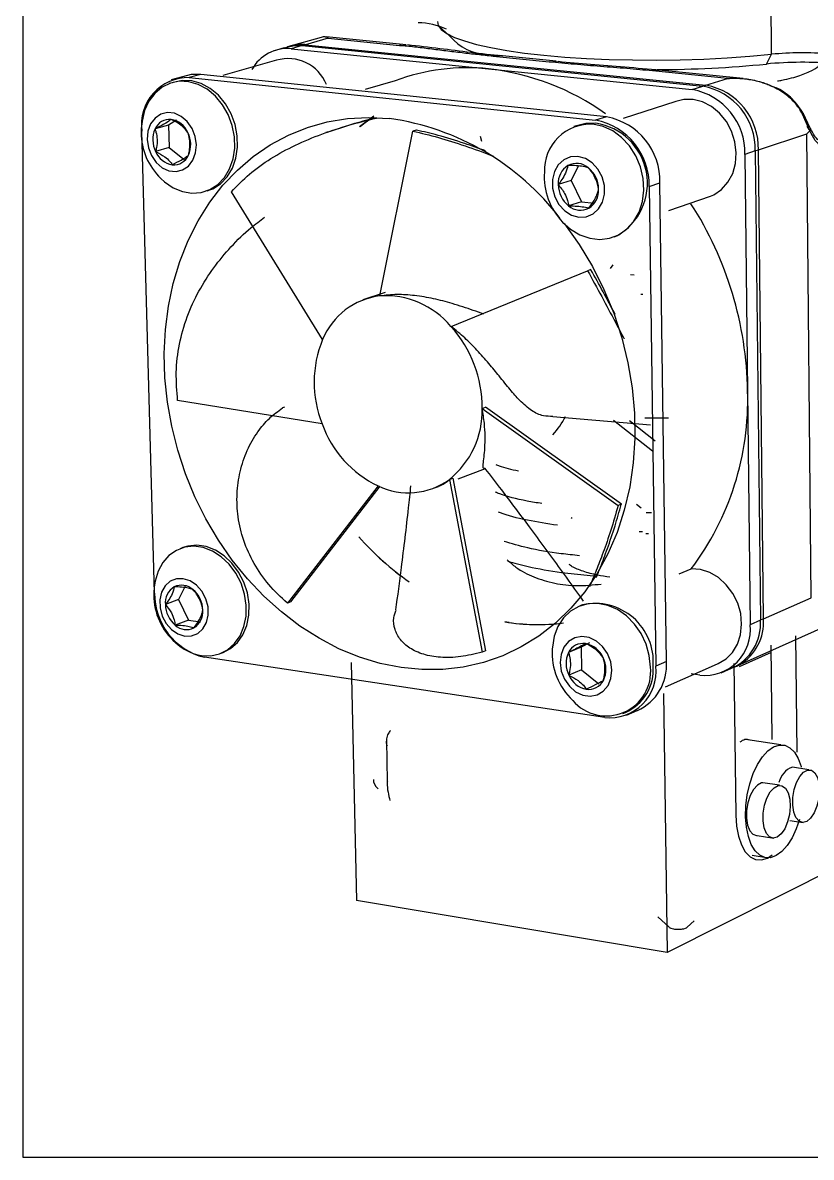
# Model space of a CAD drawing. Header units: millimetres. Extents: x 0 to 279, y 0 to 216.
# Drawn here: x 188.92 to 217.81, y 46.03 to 87.6 of the extents above; entities that cross this region are included whole.
import ezdxf

# ---------------------------------------------------------------- set-up
doc = ezdxf.new("R2010")
doc.units = ezdxf.units.MM
doc.layers.add('TITLE_BLOCK_BORDER', color=7, linetype='Continuous')

msp = doc.modelspace()

# ---------------------------------------------------------------- linework, layer by layer
at = {"color": 7, "linetype": 'Continuous', "lineweight": 25}
for p, q in [((216.353, 86.44), (216.332, 88.471)), ((204.138, 87.502), (204.568, 87.1)), ((199.858, 87.057), (198.625, 86.709)), ((200.111, 87.028), (199.282, 86.793)), ((202.97, 86.791), (200.033, 87.086)), ((200.111, 87.028), (202.72, 86.766)), ((198.504, 86.674), (198.097, 86.559)), ((199.16, 86.758), (198.755, 86.643)), ((198.755, 86.643), (205.988, 85.908)), ((199.16, 86.758), (213.833, 85.271)), ((199.282, 86.793), (213.948, 85.307)), ((198.214, 86.221), (196.258, 85.663)), ((206.154, 86.367), (208.203, 86.16)), ((208.466, 86.185), (206.378, 86.395)), ((208.44, 86.166), (208.536, 86.168)), ((216.162, 86.084), (216.353, 86.44)), ((195.446, 85.705), (195.023, 85.585)), ((202.759, 84.941), (195.446, 85.705)), ((205.988, 85.908), (213.449, 85.149)), ((214.735, 85.557), (211.991, 85.833)), ((215.311, 85.55), (212.216, 85.861)), ((194.394, 85.398), (194.289, 85.368)), ((194.781, 85.621), (194.358, 85.501)), ((195.023, 85.585), (209.907, 84.025)), ((202.568, 85.471), (201.471, 85.146)), ((213.449, 85.149), (213.833, 85.271)), ((213.948, 85.307), (214.735, 85.557)), ((210.308, 84.152), (202.759, 84.941)), ((212.847, 84.708), (210.914, 84.091)), ((194.556, 84.026), (194.26, 83.85)), ((201.78, 84.168), (201.263, 83.781)), ((210.308, 84.152), (209.907, 84.025)), ((217.757, 83.639), (217.486, 84.246)), ((217.771, 83.731), (217.505, 84.288)), ((193.749, 66.701), (193.287, 83.628)), ((194.26, 83.85), (193.768, 83.706)), ((194.26, 83.85), (194.282, 83.022)), ((200.182, 83.617), (200.028, 83.571)), ((202, 77.589), (203.216, 83.626)), ((203.339, 83.664), (203.216, 83.626)), ((203.344, 83.663), (203.339, 83.664)), ((209.21, 83.825), (209.11, 83.793)), ((217.758, 83.632), (217.643, 83.531)), ((205.683, 83.444), (205.725, 83.262)), ((215.87, 82.937), (217.643, 83.531)), ((217.807, 66.524), (217.643, 83.531)), ((194.282, 83.022), (193.791, 82.877)), ((194.282, 83.022), (194.845, 82.579)), ((215.756, 82.898), (215.375, 82.771)), ((215.375, 82.771), (215.473, 74.101)), ((215.756, 82.898), (215.946, 65.706)), ((216.058, 65.755), (215.87, 82.937)), ((209.283, 82.366), (209.005, 81.82)), ((209.005, 81.82), (208.538, 81.667)), ((209.005, 81.82), (209.385, 81.041)), ((211.866, 81.594), (212.263, 81.727)), ((211.866, 81.594), (212.11, 64.019)), ((212.383, 72.903), (212.263, 81.727)), ((195.674, 81.439), (195.779, 81.471)), ((199.908, 75.991), (196.568, 81.402)), ((212.584, 80.717), (214.116, 81.241)), ((209.385, 81.041), (208.919, 80.885)), ((209.385, 81.041), (209.862, 80.988)), ((210.588, 79.756), (210.687, 79.79)), ((210.456, 78.592), (210.546, 78.722)), ((204.61, 76.473), (209.612, 78.512)), ((209.732, 78.554), (209.612, 78.512)), ((209.735, 78.549), (209.732, 78.554)), ((211.315, 78.35), (211.181, 78.356)), ((202.193, 77.717), (201.383, 77.442)), ((211.568, 77.647), (211.63, 77.647)), ((215.473, 74.101), (215.57, 65.54)), ((199.888, 72.905), (194.598, 73.752)), ((198.505, 73.514), (198.44, 73.483)), ((205.751, 73.464), (205.872, 73.509)), ((205.751, 73.464), (210.73, 69.906)), ((210.849, 69.954), (205.872, 73.509)), ((208.336, 73.165), (211.914, 72.864)), ((210.56, 73.033), (211.991, 71.913)), ((211.152, 73.019), (212.092, 72.284)), ((212.577, 73.113), (211.704, 73.113)), ((212.501, 64.191), (212.383, 72.903)), ((204.866, 70.884), (205.869, 71.268)), ((204.551, 70.861), (204.673, 70.907)), ((204.551, 70.861), (205.748, 64.534)), ((204.673, 70.907), (205.869, 64.585)), ((201.942, 70.627), (198.617, 66.329)), ((198.741, 66.378), (202.02, 70.616)), ((203.968, 70.54), (204.152, 70.611)), ((210.849, 69.954), (210.73, 69.906)), ((210.847, 69.949), (210.849, 69.954)), ((211.577, 69.811), (211.409, 69.942)), ((209.047, 69.427), (209.006, 69.456)), ((211.953, 69.646), (211.758, 69.646)), ((211.84, 68.867), (211.741, 68.872)), ((194.793, 68.365), (194.69, 68.326)), ((208.655, 67.455), (209.835, 67.328)), ((212.969, 67.4), (213.409, 67.586)), ((194.877, 66.956), (194.631, 66.462)), ((216.058, 65.755), (217.807, 66.524)), ((194.631, 66.462), (194.147, 66.276)), ((194.631, 66.462), (194.991, 65.713)), ((198.741, 66.378), (198.617, 66.329)), ((209.431, 66.272), (209.333, 66.231)), ((215.001, 63.994), (220.461, 66.437)), ((194.991, 65.713), (194.508, 65.525)), ((194.991, 65.713), (195.43, 65.648)), ((215.946, 65.706), (215.57, 65.54)), ((206.746, 65.622), (206.577, 65.649)), ((209.68, 64.879), (209.374, 64.72)), ((217.285, 60.87), (217.242, 65.137)), ((196.16, 64.482), (196.262, 64.523)), ((205.869, 64.585), (205.748, 64.534)), ((209.374, 64.72), (208.914, 64.523)), ((209.374, 64.72), (209.388, 63.888)), ((215.173, 64.007), (216.345, 64.532)), ((216.378, 61.338), (216.341, 64.789)), ((210.241, 62.139), (195.576, 64.348)), ((200.956, 64.152), (201.148, 55.44)), ((212.501, 64.191), (212.11, 64.019)), ((212.464, 63.263), (214.374, 64.113)), ((214.953, 63.976), (215.178, 64.076)), ((214.972, 64.125), (215.037, 58.568)), ((209.388, 63.888), (208.928, 63.689)), ((209.388, 63.888), (210.025, 63.38)), ((213.721, 63.691), (213.401, 63.737)), ((214.511, 63.775), (214.888, 63.943)), ((212.398, 63.018), (212.527, 53.531)), ((211.042, 62.222), (211.434, 62.398)), ((210.902, 62.282), (210.999, 62.326)), ((202.244, 61.314), (202.276, 59.8)), ((216.696, 61.139), (215.486, 61.321)), ((217.722, 60.223), (217.116, 60.316)), ((216.643, 59.656), (216.035, 59.749)), ((217.026, 58.373), (217.511, 58.297)), ((215.822, 57.813), (216.43, 57.717)), ((215.644, 57.093), (216.242, 56.997)), ((219.089, 56.831), (212.527, 53.531)), ((212.527, 53.531), (201.148, 55.44)), ((212.181, 54.841), (212.602, 54.462)), ((213.265, 54.456), (213.514, 54.69))]:
    msp.add_line(p, q, dxfattribs=at)
at = {"color": 8, "linetype": 'Continuous', "lineweight": 25}
for p, q in [((202.72, 86.766), (202.961, 86.769)), ((206.392, 86.372), (206.154, 86.367)), ((208.203, 86.16), (208.44, 86.166)), ((212.224, 85.837), (211.991, 85.833)), ((217.728, 83.681), (217.657, 83.806))]:
    msp.add_line(p, q, dxfattribs=at)
at = {"color": 7, "linetype": 'Continuous', "lineweight": 25, "flags": 128}
for points in [[(204.115, 87.645), (204.142, 87.495), (204.255, 87.347), (204.454, 87.202), (204.737, 87.062), (205.102, 86.929), (205.546, 86.803), (206.065, 86.687), (206.653, 86.582), (207.305, 86.488), (208.014, 86.408), (208.773, 86.341), (209.573, 86.289), (210.405, 86.253), (211.261, 86.232), (212.131, 86.228), (213.005, 86.239), (213.874, 86.266), (214.728, 86.309), (215.557, 86.368), (216.353, 86.44)], [(198.504, 86.674), (198.815, 86.753), (199.16, 86.758)], [(198.625, 86.709), (198.606, 86.701), (198.585, 86.693)], [(195.446, 85.705), (195.096, 85.7), (194.781, 85.621)], [(193.984, 81.894), (194.118, 81.771), (194.432, 81.554), (194.769, 81.413), (195.115, 81.353), (195.455, 81.376), (195.776, 81.483), (196.065, 81.668), (196.31, 81.925), (196.5, 82.242), (196.628, 82.608), (196.688, 83.006), (196.678, 83.421), (196.597, 83.836), (196.45, 84.232), (196.243, 84.595), (195.983, 84.908), (195.682, 85.159), (195.353, 85.337), (195.008, 85.436), (194.663, 85.451), (194.331, 85.383), (194.026, 85.233), (193.76, 85.009), (193.544, 84.719), (193.387, 84.376), (193.294, 83.994), (193.281, 83.886)], [(195.779, 81.471), (195.88, 81.515), (196.169, 81.7), (196.414, 81.957), (196.604, 82.274), (196.732, 82.639), (196.792, 83.038), (196.782, 83.452), (196.701, 83.866), (196.555, 84.263), (196.347, 84.625), (196.088, 84.938), (195.787, 85.189), (195.458, 85.367), (195.113, 85.466), (194.768, 85.481), (194.436, 85.413), (194.394, 85.398)], [(214.116, 81.241), (214.238, 81.295), (214.521, 81.488), (214.755, 81.752), (214.927, 82.075), (215.03, 82.442), (215.057, 82.835), (215.009, 83.235), (214.886, 83.622), (214.696, 83.978), (214.447, 84.285), (214.152, 84.528), (213.824, 84.697), (213.48, 84.783), (213.136, 84.781), (212.847, 84.708)], [(193.48, 83.324), (193.525, 83.017), (193.638, 82.727), (193.812, 82.476), (194.032, 82.287), (194.28, 82.173), (194.537, 82.144), (194.781, 82.203), (194.993, 82.344), (195.155, 82.558), (195.255, 82.825), (195.284, 83.126), (195.239, 83.435), (195.125, 83.726), (194.95, 83.977), (194.729, 84.167), (194.48, 84.28), (194.223, 84.308), (193.979, 84.248), (193.768, 84.105), (193.607, 83.891), (193.508, 83.624), (193.48, 83.324)], [(208.747, 80.253), (208.769, 80.224), (209.306, 79.469), (209.788, 78.667), (210.211, 77.827), (210.571, 76.954), (210.866, 76.056), (211.092, 75.142), (211.248, 74.218), (211.334, 73.292), (211.347, 72.374), (211.288, 71.469), (211.158, 70.587), (210.958, 69.734), (210.69, 68.917), (210.357, 68.144), (209.961, 67.419), (209.506, 66.751), (208.996, 66.142), (208.436, 65.599), (207.831, 65.126), (207.185, 64.725), (206.504, 64.4), (205.794, 64.153), (205.06, 63.986), (204.309, 63.9), (203.547, 63.894), (202.779, 63.968), (202.013, 64.122), (201.253, 64.354), (200.506, 64.662), (199.777, 65.042), (199.073, 65.493), (198.398, 66.009), (197.757, 66.587), (197.156, 67.222), (196.599, 67.91), (196.089, 68.644), (195.631, 69.42), (195.228, 70.231), (194.884, 71.071), (194.6, 71.934), (194.379, 72.812), (194.223, 73.701), (194.132, 74.592), (194.108, 75.479), (194.151, 76.355), (194.261, 77.214), (194.437, 78.049), (194.678, 78.853), (194.983, 79.62), (195.348, 80.344), (195.773, 81.019), (196.253, 81.64), (196.785, 82.201), (197.365, 82.698), (197.989, 83.126), (198.652, 83.483), (199.349, 83.764), (200.074, 83.966), (200.822, 84.089), (201.587, 84.13), (202.363, 84.088), (202.363, 84.088)], [(201.28, 83.796), (201.462, 83.939), (201.774, 84.164)], [(208.698, 80.293), (208.988, 80.032), (209.328, 79.826), (209.69, 79.7), (210.058, 79.658), (210.418, 79.702), (210.755, 79.832), (211.055, 80.041), (211.305, 80.321), (211.496, 80.662), (211.62, 81.048), (211.67, 81.465), (211.645, 81.894), (211.546, 82.319), (211.377, 82.721), (211.145, 83.084), (210.86, 83.393), (210.533, 83.635), (210.178, 83.8), (209.809, 83.882), (209.809, 83.882)], [(209.909, 83.914), (209.543, 83.909), (209.21, 83.825)], [(209.259, 82.699), (208.989, 82.683), (208.743, 82.578), (208.54, 82.393), (208.396, 82.143), (208.325, 81.848), (208.33, 81.532), (208.412, 81.22), (208.563, 80.938), (208.773, 80.708), (209.023, 80.549), (209.294, 80.474), (209.564, 80.488), (209.811, 80.592), (210.015, 80.776), (210.159, 81.026), (210.232, 81.322), (210.227, 81.639), (210.145, 81.952), (209.993, 82.235), (209.782, 82.466), (209.531, 82.624), (209.259, 82.699)], [(195.47, 64.411), (195.809, 64.401), (196.133, 64.472), (196.428, 64.623), (196.682, 64.847), (196.884, 65.135), (197.027, 65.475), (197.103, 65.854), (197.111, 66.256), (197.049, 66.663), (196.919, 67.061), (196.729, 67.431), (196.484, 67.758), (196.196, 68.03), (195.876, 68.235), (195.538, 68.364), (195.195, 68.413), (194.862, 68.379), (194.553, 68.264), (194.279, 68.074), (194.052, 67.815), (193.881, 67.499), (193.774, 67.139), (193.742, 66.92)], [(196.262, 64.523), (196.53, 64.664), (196.784, 64.887), (196.987, 65.175), (197.129, 65.516), (197.206, 65.894), (197.213, 66.296), (197.151, 66.703), (197.022, 67.1), (196.831, 67.47), (196.587, 67.798), (196.299, 68.069), (195.979, 68.274), (195.641, 68.403), (195.299, 68.452), (194.966, 68.418), (194.793, 68.365)], [(214.374, 64.113), (214.4, 64.123), (214.686, 64.289), (214.925, 64.528), (215.105, 64.828), (215.217, 65.176), (215.256, 65.555), (215.22, 65.946), (215.11, 66.331), (214.932, 66.69), (214.694, 67.006), (214.408, 67.265), (214.088, 67.453), (213.75, 67.562), (213.409, 67.586)], [(194.86, 65.123), (195.11, 65.128), (195.338, 65.218), (195.525, 65.386), (195.656, 65.618), (195.72, 65.895), (195.713, 66.195), (195.633, 66.494), (195.489, 66.766), (195.292, 66.991), (195.057, 67.149), (194.804, 67.228), (194.554, 67.222), (194.327, 67.131), (194.141, 66.962), (194.011, 66.73), (193.947, 66.454), (193.955, 66.155), (194.034, 65.858), (194.178, 65.586), (194.374, 65.362), (194.608, 65.203), (194.86, 65.123)], [(211.917, 63.99), (211.874, 64.41), (211.758, 64.825), (211.575, 65.215), (211.332, 65.566), (211.039, 65.863), (210.707, 66.094), (210.352, 66.248), (209.987, 66.321), (209.628, 66.309), (209.289, 66.213), (208.985, 66.037), (208.726, 65.789), (208.525, 65.478), (208.389, 65.117), (208.322, 64.722), (208.318, 64.653)], [(210.504, 63.873), (210.461, 64.185), (210.344, 64.483), (210.163, 64.742), (209.933, 64.943), (209.671, 65.067), (209.401, 65.106), (209.143, 65.057), (208.919, 64.923), (208.746, 64.715), (208.639, 64.451), (208.606, 64.152), (208.649, 63.842), (208.765, 63.545), (208.945, 63.286), (209.175, 63.086), (209.435, 62.961), (209.705, 62.92), (209.963, 62.969), (210.188, 63.101), (210.362, 63.308), (210.47, 63.573), (210.504, 63.873)], [(216.423, 61.064), (216.632, 61.133), (216.834, 61.123), (217.022, 61.034), (217.188, 60.87), (217.326, 60.637), (217.431, 60.344), (217.437, 60.324)], [(217.37, 58.407), (217.254, 58.063), (217.1, 57.731), (216.922, 57.449), (216.726, 57.229), (216.52, 57.079), (216.312, 57.005), (216.109, 57.01), (215.919, 57.094), (215.751, 57.255), (215.61, 57.486), (215.502, 57.778), (215.431, 58.121), (215.401, 58.501), (215.412, 58.904), (215.463, 59.312), (215.554, 59.711), (215.681, 60.085), (215.837, 60.419), (216.018, 60.7), (216.216, 60.918), (216.423, 61.064), (216.423, 61.064)], [(217.639, 58.334), (217.493, 58.297), (217.358, 58.346), (217.245, 58.476), (217.166, 58.677), (217.127, 58.929), (217.131, 59.212), (217.179, 59.498), (217.266, 59.763), (217.384, 59.984), (217.522, 60.139), (217.669, 60.216), (217.811, 60.208), (217.935, 60.116), (218.031, 59.949), (218.09, 59.72), (218.107, 59.451), (218.081, 59.165), (218.014, 58.888), (217.911, 58.643), (217.782, 58.453), (217.639, 58.334)], [(216.035, 59.749), (215.981, 59.742), (215.832, 59.664), (215.691, 59.507), (215.571, 59.286), (215.484, 59.019), (215.435, 58.731), (215.431, 58.447), (215.471, 58.193), (215.552, 57.992), (215.666, 57.861), (215.804, 57.813), (215.822, 57.813)], [(216.56, 57.754), (216.412, 57.717), (216.275, 57.765), (216.161, 57.896), (216.081, 58.097), (216.041, 58.351), (216.045, 58.635), (216.093, 58.924), (216.181, 59.191), (216.3, 59.413), (216.441, 59.57), (216.589, 59.648), (216.733, 59.641), (216.859, 59.549), (216.956, 59.38), (217.017, 59.151), (217.034, 58.88), (217.008, 58.592), (216.94, 58.313), (216.836, 58.066), (216.705, 57.874), (216.56, 57.754)], [(215.037, 58.568), (215.064, 58.162), (215.134, 57.793), (215.244, 57.475), (215.389, 57.222), (215.565, 57.042), (215.763, 56.942), (215.977, 56.926), (216.198, 56.993), (216.376, 57.108)]]:
    msp.add_lwpolyline(points, dxfattribs=at)
at = {"color": 8, "linetype": 'Continuous', "lineweight": 25, "flags": 128}
msp.add_lwpolyline([(199.282, 86.793), (198.936, 86.787), (198.625, 86.709)], dxfattribs=at)
at = {"color": 7, "linetype": 'Continuous', "lineweight": 25}
for centre, radius, start, end in [((203.312, 84.735), 2.865, 66.6135, 88.0602), ((206.078, 88.424), 2.008, 221.2622, 266.5672), ((198.616, 85.166), 1.484, 84.6359, 151.2269), ((217.439, 75.454), 11.04, 84.8006, 95.6429), ((198.641, 84.772), 1.51, 21.7016, 106.4073), ((212.073, 127.183), 41.302, 270.1199, 275.682), ((217.462, 73.011), 13.137, 84.7629, 95.6783), ((205.196, 78.495), 7.454, 83.9031, 110.6462), ((204.941, 76.799), 9.169, 54.5196, 83.4409), ((194.982, 83.873), 1.713, 88.6283, 188.2021), ((213.409, 82.961), 2.348, 358.4693, 79.5953), ((213.525, 82.999), 2.346, 358.4671, 79.6075), ((213.022, 82.833), 2.354, 358.4767, 79.5546), ((194.303, 83.477), 0.582, 84.602, 156.7951), ((194.224, 83.254), 0.813, 23.2254, 80.5074), ((201.022, 74.639), 9.543, 37.3589, 81.9225), ((209.454, 81.655), 2.413, 358.546, 79.1786), ((209.858, 81.789), 2.406, 358.5381, 79.2213), ((195.58, 83.577), 2.32, 172.3443, 180.0443), ((195.579, 83.577), 2.319, 180.0303, 226.5207), ((194.66, 83.315), 0.974, 156.3182, 206.7698), ((194.103, 83.136), 0.973, 336.188, 26.8004), ((209.73, 82.182), 1.702, 87.3231, 181.9978), ((209.585, 81.717), 2.22, 299.752, 81.613), ((194.539, 83.198), 0.814, 203.2225, 260.322), ((194.459, 82.974), 0.582, 264.3728, 336.6353), ((209.309, 81.715), 0.773, 122.4006, 183.5889), ((209.206, 81.778), 0.666, 49.8255, 117.7854), ((210.415, 81.958), 2.392, 176.0631, 224.1307), ((209, 81.492), 1.018, 0.6636, 51.3553), ((209.556, 81.68), 1.018, 180.7267, 231.2528), ((209.247, 81.456), 0.772, 302.1807, 3.5424), ((209.35, 81.394), 0.667, 229.7144, 297.5448), ((202.401, 73.9), 13.074, 0.8839, 32.7255), ((202.319, 75.004), 2.605, 97.0367, 157.7317), ((202.198, 74.445), 3.15, 40.0557, 93.6171), ((201.3, 73.496), 4.451, 359.583, 41.9669), ((203.686, 74.423), 4.09, 157.4525, 201.7809), ((205.197, 73.772), 10.282, 323.0084, 1.8339), ((202.52, 73.375), 3.232, 308.9294, 1.5761), ((206.197, 74.458), 2.903, 317.6342, 333.6838), ((203.674, 74.253), 4.019, 199.5966, 244.4694), ((203.049, 72.947), 2.571, 244.4801, 305.7509), ((209.081, 75.693), 10.472, 221.4386, 235.0547), ((209.104, 75.72), 10.507, 221.4616, 235.0241), ((194.741, 66.373), 0.616, 47.4607, 115.9981), ((196.017, 66.629), 2.293, 172.6982, 179.9045), ((196.014, 66.628), 2.291, 179.8854, 229.1564), ((196.152, 66.68), 2.403, 179.5118, 256.1378), ((194.844, 66.335), 0.699, 122.2391, 184.9063), ((194.501, 66.047), 1.019, 1.4995, 49.9019), ((195.166, 66.303), 1.02, 181.5573, 229.8083), ((209.885, 64.186), 2.135, 355.8763, 102.2808), ((194.824, 66.015), 0.698, 302.0177, 4.8665), ((214.157, 65.581), 1.793, 294.055, 3.9949), ((194.926, 65.978), 0.617, 227.3631, 295.7564), ((207.79, 72.798), 7.252, 260.3639, 277.4939), ((207.791, 72.738), 7.192, 261.6429, 277.4666), ((213.898, 65.363), 1.681, 263.9305, 6.0706), ((195.78, 66.205), 1.82, 226.0351, 260.2117), ((209.45, 64.256), 0.598, 81.3776, 153.5796), ((210.681, 64.498), 2.367, 176.2502, 227.0842), ((209.761, 64.119), 0.938, 154.5308, 207.3251), ((209.371, 63.978), 0.886, 23.932, 78.981), ((209.348, 63.907), 0.937, 334.3906, 27.3588), ((210.295, 63.899), 1.724, 294.1102, 4.4378), ((210.69, 64.055), 1.817, 294.1944, 4.2989), ((209.738, 64.049), 0.887, 203.926, 258.8029), ((210.3, 63.825), 1.625, 220.7462, 5.8204), ((210.423, 63.827), 1.697, 263.8318, 6.498), ((209.658, 63.77), 0.598, 261.1575, 333.403), ((217.344, 59.616), 0.736, 108.0621, 168.2964)]:
    msp.add_arc(centre, radius, start, end, dxfattribs=at)
at = {"color": 8, "linetype": 'Continuous', "lineweight": 25}
for centre, radius, start, end in [((199.32, 86.68), 0.119, 108.9534, 142.1729), ((213.993, 85.195), 0.121, 111.7673, 148.2106), ((215.726, 83.442), 0.526, 274.3868, 285.9459), ((214.24, 65.638), 1.821, 300.9654, 3.6923), ((215.914, 66.138), 0.409, 275.5155, 290.6078), ((202.446, 61.232), 0.218, 157.9631, 216.3797)]:
    msp.add_arc(centre, radius, start, end, dxfattribs=at)
msp.add_ellipse((204.973, 59.453), major_axis=(3.201, -0.401), ratio=0.261124, start_param=3.127975, end_param=3.503573, dxfattribs=at)
at = {"color": 7, "linetype": 'Continuous', "lineweight": 25}
for points, knots in [([(200.111, 87.028), (200.085, 87.044), (200.038, 87.072), (199.975, 87.084), (199.917, 87.083), (199.88, 87.067), (199.858, 87.057)], [0, 0, 0, 0, 0.299297, 0.543814, 0.733546, 1, 1, 1, 1]), ([(200, 87.082), (200.002, 87.083), (200.012, 87.089), (200.023, 87.085), (200.033, 87.082)], [0, 0, 0, 0, 0.158215, 1, 1, 1, 1]), ([(199.307, 86.789), (199.239, 86.796), (199.068, 86.812), (198.822, 86.779), (198.657, 86.714), (198.587, 86.686)], [0, 0, 0, 0, 0.273553, 0.692548, 1, 1, 1, 1]), ([(206.154, 86.367), (205.961, 86.387), (205.573, 86.427), (204.998, 86.494), (204.42, 86.564), (203.844, 86.636), (203.285, 86.706), (202.904, 86.746), (202.72, 86.766)], [0, 0, 0, 0, 0.162381, 0.325501, 0.499992, 0.67396, 0.842077, 1, 1, 1, 1]), ([(206.487, 86.376), (206.098, 86.418), (205.314, 86.503), (204.187, 86.652), (203.408, 86.74), (203.012, 86.784)], [0, 0, 0, 0, 0.324207, 0.655835, 1, 1, 1, 1]), ([(211.991, 85.833), (211.678, 85.862), (211.052, 85.919), (210.081, 85.994), (209.125, 86.072), (208.51, 86.131), (208.203, 86.16)], [0, 0, 0, 0, 0.249834, 0.500002, 0.750091, 1, 1, 1, 1]), ([(212.274, 85.854), (211.843, 85.893), (210.997, 85.969), (209.723, 86.062), (208.928, 86.135), (208.536, 86.171)], [0, 0, 0, 0, 0.344209, 0.675825, 1, 1, 1, 1]), ([(216.572, 85.466), (216.623, 85.475), (216.952, 85.532), (217.407, 85.663), (217.875, 85.852), (218.11, 86.009), (218.119, 86.099), (218.122, 86.122)], [0, 0, 0, 0, 0.05258, 0.336417, 0.620255, 0.904092, 1, 1, 1, 1]), ([(214.735, 85.557), (214.841, 85.561), (215.035, 85.57), (215.295, 85.554), (215.541, 85.525), (215.784, 85.478), (216.032, 85.407), (216.222, 85.34), (216.325, 85.29), (216.358, 85.273)], [0, 0, 0, 0, 0.189908, 0.34514, 0.465691, 0.635283, 0.791137, 0.93332, 1, 1, 1, 1]), ([(217.486, 84.246), (217.445, 84.321), (217.361, 84.474), (217.19, 84.685), (216.997, 84.871), (216.783, 85.033), (216.554, 85.173), (216.334, 85.279), (216.129, 85.359), (215.946, 85.419), (215.746, 85.471), (215.498, 85.52), (215.16, 85.562), (214.891, 85.559), (214.735, 85.557)], [0, 0, 0, 0, 0.079936, 0.164351, 0.253735, 0.332079, 0.415844, 0.505183, 0.561043, 0.620981, 0.685012, 0.753152, 0.855899, 1, 1, 1, 1]), ([(217.501, 84.294), (217.377, 84.476), (217.132, 84.837), (216.703, 85.141), (216.429, 85.245), (216.354, 85.273)], [0, 0, 0, 0, 0.424237, 0.84188, 1, 1, 1, 1]), ([(194.358, 84.056), (194.303, 84.015), (194.208, 83.944), (193.976, 83.812), (193.832, 83.739), (193.768, 83.706)], [0, 0, 0, 0, 0.439105, 0.751358, 1, 1, 1, 1]), ([(194.971, 83.575), (194.913, 83.653), (194.812, 83.785), (194.572, 83.95), (194.424, 84.024), (194.358, 84.056)], [0, 0, 0, 0, 0.439105, 0.751358, 1, 1, 1, 1]), ([(196.568, 81.402), (196.779, 81.622), (197.2, 82.063), (197.998, 82.634), (198.896, 83.124), (199.866, 83.529), (200.865, 83.848), (201.55, 84.033), (201.882, 84.106), (201.891, 84.108)], [0, 0, 0, 0, 0.16659, 0.333132, 0.499871, 0.666626, 0.831019, 0.995498, 1, 1, 1, 1]), ([(201.872, 84.109), (201.609, 84.045), (201.048, 83.909), (200.483, 83.714), (200.184, 83.611)], [0, 0, 0, 0, 0.4701968, 1, 1, 1, 1]), ([(193.768, 83.706), (193.781, 83.669), (193.82, 83.551), (193.857, 83.323), (193.835, 83.071), (193.802, 82.928), (193.791, 82.877)], [0, 0, 0, 0, 0.156025, 0.493707, 0.819058, 1, 1, 1, 1]), ([(194.993, 82.743), (195.005, 82.795), (195.038, 82.938), (195.059, 83.191), (195.023, 83.419), (194.984, 83.538), (194.971, 83.575)], [0, 0, 0, 0, 0.180942, 0.506293, 0.843975, 1, 1, 1, 1]), ([(203.216, 83.626), (203.522, 83.555), (204.136, 83.411), (205.119, 83.094), (205.801, 82.849), (206.146, 82.714), (206.157, 82.71)], [0, 0, 0, 0, 0.329532, 0.65897, 0.988794, 1, 1, 1, 1]), ([(205.878, 82.901), (205.622, 82.994), (205.03, 83.207), (204.173, 83.472), (203.605, 83.603), (203.344, 83.663)], [0, 0, 0, 0, 0.292581, 0.674313, 1, 1, 1, 1]), ([(218.686, 82.988), (218.602, 82.967), (218.435, 82.926), (218.183, 83.039), (217.946, 83.261), (217.82, 83.508), (217.758, 83.632)], [0, 0, 0, 0, 0.250391, 0.500761, 0.750729, 1, 1, 1, 1]), ([(218.286, 83.186), (218.216, 83.207), (218.104, 83.24), (217.915, 83.446), (217.823, 83.628), (217.774, 83.724)], [0, 0, 0, 0, 0.444255, 0.707812, 1, 1, 1, 1]), ([(193.791, 82.877), (193.907, 82.817), (194.107, 82.714), (194.302, 82.536), (194.371, 82.438), (194.402, 82.395)], [0, 0, 0, 0, 0.439105, 0.751358, 1, 1, 1, 1]), ([(194.402, 82.395), (194.516, 82.454), (194.71, 82.554), (194.898, 82.671), (194.964, 82.721), (194.993, 82.743)], [0, 0, 0, 0, 0.439105, 0.751358, 1, 1, 1, 1]), ([(208.895, 82.368), (208.872, 82.276), (208.832, 82.12), (208.683, 81.864), (208.583, 81.727), (208.538, 81.667)], [0, 0, 0, 0, 0.439105, 0.751358, 1, 1, 1, 1]), ([(209.635, 82.287), (209.61, 82.295), (209.529, 82.318), (209.347, 82.351), (209.102, 82.366), (208.95, 82.367), (208.895, 82.368)], [0, 0, 0, 0, 0.156025, 0.493707, 0.819058, 1, 1, 1, 1]), ([(210.018, 81.504), (209.99, 81.625), (209.944, 81.833), (209.787, 82.105), (209.682, 82.231), (209.635, 82.287)], [0, 0, 0, 0, 0.439105, 0.751358, 1, 1, 1, 1]), ([(208.538, 81.667), (208.62, 81.564), (208.761, 81.388), (208.875, 81.103), (208.906, 80.952), (208.919, 80.885)], [0, 0, 0, 0, 0.439105, 0.751358, 1, 1, 1, 1]), ([(209.658, 80.803), (209.737, 80.912), (209.872, 81.1), (209.979, 81.342), (210.006, 81.454), (210.018, 81.504)], [0, 0, 0, 0, 0.439105, 0.751358, 1, 1, 1, 1]), ([(208.919, 80.885), (208.973, 80.885), (209.126, 80.883), (209.37, 80.868), (209.552, 80.835), (209.633, 80.81), (209.658, 80.803)], [0, 0, 0, 0, 0.180942, 0.506293, 0.843975, 1, 1, 1, 1]), ([(194.598, 73.752), (194.57, 74.096), (194.514, 74.783), (194.64, 75.822), (194.925, 76.829), (195.356, 77.776), (195.908, 78.636), (196.556, 79.414), (197.193, 80.034), (197.611, 80.346), (197.777, 80.47)], [0, 0, 0, 0, 0.129358, 0.258679, 0.388152, 0.517637, 0.645306, 0.773042, 0.90999, 1, 1, 1, 1]), ([(209.612, 78.512), (209.785, 78.197), (210.132, 77.566), (210.579, 76.716), (210.845, 76.219), (210.951, 76.02)], [0, 0, 0, 0, 0.374711, 0.749314, 1, 1, 1, 1]), ([(210.624, 76.909), (210.476, 77.186), (210.186, 77.731), (209.884, 78.279), (209.735, 78.549)], [0, 0, 0, 0, 0.507996, 1, 1, 1, 1]), ([(205.814, 76.917), (205.685, 76.965), (205.32, 77.098), (204.7, 77.302), (203.976, 77.493), (203.294, 77.61), (202.627, 77.654), (202.209, 77.611), (202, 77.589)], [0, 0, 0, 0, 0.116285, 0.327677, 0.502887, 0.677972, 0.838994, 1, 1, 1, 1]), ([(208.337, 73.174), (208.221, 73.176), (207.944, 73.18), (207.559, 73.366), (207.168, 73.703), (206.778, 74.147), (206.406, 74.611), (205.999, 75.11), (205.579, 75.587), (205.117, 76.057), (204.781, 76.333), (204.61, 76.473)], [0, 0, 0, 0, 0.107293, 0.256052, 0.408728, 0.521496, 0.637078, 0.730337, 0.826166, 0.911871, 1, 1, 1, 1]), ([(198.617, 66.329), (198.381, 66.551), (197.908, 66.993), (197.371, 67.778), (196.993, 68.621), (196.786, 69.49), (196.752, 70.344), (196.868, 71.171), (197.129, 71.943), (197.504, 72.599), (197.946, 73.124), (198.275, 73.363), (198.44, 73.483)], [0, 0, 0, 0, 0.100213, 0.200397, 0.3007, 0.401012, 0.499907, 0.598854, 0.704934, 0.811032, 0.905519, 1, 1, 1, 1]), ([(205.86, 71.27), (205.83, 71.266), (205.775, 71.258), (205.786, 71.406), (205.818, 71.652), (205.853, 72.007), (205.864, 72.426), (205.842, 72.917), (205.782, 73.28), (205.751, 73.464)], [0, 0, 0, 0, 0.186176, 0.34139, 0.500478, 0.628839, 0.760738, 0.878701, 1, 1, 1, 1]), ([(205.851, 71.263), (206.053, 71.003), (206.602, 70.295), (207.52, 69.064), (208.52, 67.705), (209.174, 66.795), (209.456, 66.404)], [0, 0, 0, 0, 0.163086, 0.443715, 0.76115, 1, 1, 1, 1]), ([(206.252, 71.412), (206.292, 71.395), (206.503, 71.305), (206.822, 71.236), (207.081, 71.179)], [0, 0, 0, 0, 0.190781, 1, 1, 1, 1]), ([(204.149, 70.62), (204.183, 70.63), (204.316, 70.669), (204.451, 70.779), (204.551, 70.861)], [0, 0, 0, 0, 0.255969, 1, 1, 1, 1]), ([(203.129, 70.625), (203.101, 70.356), (202.996, 69.355), (202.811, 67.848), (202.648, 66.599), (202.581, 66.082)], [0, 0, 0, 0, 0.177283, 0.658927, 1, 1, 1, 1]), ([(207.939, 69.979), (207.755, 70.009), (207.159, 70.105), (206.583, 70.251), (206.288, 70.377), (206.237, 70.398)], [0, 0, 0, 0, 0.269023, 0.872418, 1, 1, 1, 1]), ([(210.73, 69.906), (210.642, 69.601), (210.464, 68.981), (210.183, 68.179), (209.924, 67.508), (209.752, 67.101), (209.696, 66.956), (209.69, 66.941)], [0, 0, 0, 0, 0.23906, 0.484886, 0.724024, 0.970299, 1, 1, 1, 1]), ([(209.936, 67.268), (209.984, 67.392), (210.098, 67.682), (210.341, 68.328), (210.605, 69.102), (210.771, 69.683), (210.847, 69.949)], [0, 0, 0, 0, 0.204188, 0.478755, 0.762016, 1, 1, 1, 1]), ([(206.342, 69.676), (206.363, 69.667), (206.632, 69.554), (207.344, 69.382), (208.132, 69.255), (208.507, 69.195)], [0, 0, 0, 0, 0.04373, 0.54652, 1, 1, 1, 1]), ([(211.5, 68.955), (211.506, 68.955), (211.546, 68.953), (211.589, 68.954), (211.625, 68.954)], [0, 0, 0, 0, 0.142703, 1, 1, 1, 1]), ([(209.322, 68.07), (209.093, 68.093), (208.395, 68.161), (207.431, 68.335), (206.83, 68.509), (206.551, 68.59)], [0, 0, 0, 0, 0.207217, 0.630238, 1, 1, 1, 1]), ([(206.67, 67.92), (206.772, 67.826), (207.051, 67.569), (207.638, 67.275), (208.39, 67.041), (209.225, 66.945), (209.811, 67.001), (210.108, 67.03)], [0, 0, 0, 0, 0.124819, 0.340848, 0.562947, 0.779104, 1, 1, 1, 1]), ([(206.679, 67.876), (206.92, 67.804), (207.48, 67.637), (208.228, 67.521), (208.655, 67.455)], [0, 0, 0, 0, 0.431119, 1, 1, 1, 1]), ([(210.425, 67.277), (210.273, 67.301), (209.901, 67.362), (209.437, 67.496), (209.083, 67.632), (208.969, 67.723), (208.933, 67.752)], [0, 0, 0, 0, 0.2177738, 0.5356944, 0.8536149, 1, 1, 1, 1]), ([(194.471, 66.927), (194.453, 66.845), (194.423, 66.704), (194.286, 66.464), (194.189, 66.333), (194.147, 66.276)], [0, 0, 0, 0, 0.439105, 0.751358, 1, 1, 1, 1]), ([(195.157, 66.827), (195.131, 66.838), (195.057, 66.867), (194.882, 66.907), (194.657, 66.924), (194.515, 66.926), (194.471, 66.927)], [0, 0, 0, 0, 0.180942, 0.506293, 0.843975, 1, 1, 1, 1]), ([(195.52, 66.074), (195.496, 66.193), (195.457, 66.396), (195.306, 66.656), (195.203, 66.774), (195.157, 66.827)], [0, 0, 0, 0, 0.439105, 0.751358, 1, 1, 1, 1]), ([(194.147, 66.276), (194.227, 66.179), (194.365, 66.014), (194.472, 65.738), (194.497, 65.59), (194.508, 65.525)], [0, 0, 0, 0, 0.439105, 0.751358, 1, 1, 1, 1]), ([(195.194, 65.423), (195.269, 65.527), (195.398, 65.706), (195.492, 65.929), (195.511, 66.029), (195.52, 66.074)], [0, 0, 0, 0, 0.439105, 0.751358, 1, 1, 1, 1]), ([(205.748, 64.534), (205.482, 64.47), (204.944, 64.341), (204.218, 64.327), (203.583, 64.438), (203.085, 64.668), (202.731, 64.99), (202.535, 65.372), (202.48, 65.751), (202.566, 65.984), (202.601, 66.079)], [0, 0, 0, 0, 0.127459, 0.258526, 0.386026, 0.517331, 0.643351, 0.772586, 0.907817, 1, 1, 1, 1]), ([(194.508, 65.525), (194.553, 65.524), (194.694, 65.522), (194.919, 65.505), (195.094, 65.464), (195.168, 65.434), (195.194, 65.423)], [0, 0, 0, 0, 0.156025, 0.493707, 0.819058, 1, 1, 1, 1]), ([(209.54, 64.848), (209.478, 64.813), (209.371, 64.753), (209.127, 64.629), (208.98, 64.555), (208.914, 64.523)], [0, 0, 0, 0, 0.439105, 0.751358, 1, 1, 1, 1]), ([(208.914, 64.523), (208.927, 64.48), (208.964, 64.362), (208.994, 64.128), (208.969, 63.878), (208.938, 63.734), (208.928, 63.689)], [0, 0, 0, 0, 0.180942, 0.506293, 0.843975, 1, 1, 1, 1]), ([(210.18, 64.338), (210.116, 64.423), (210.006, 64.568), (209.757, 64.74), (209.607, 64.815), (209.54, 64.848)], [0, 0, 0, 0, 0.439105, 0.751358, 1, 1, 1, 1]), ([(210.193, 63.502), (210.203, 63.548), (210.235, 63.692), (210.259, 63.942), (210.229, 64.177), (210.193, 64.295), (210.18, 64.338)], [0, 0, 0, 0, 0.156025, 0.493707, 0.819058, 1, 1, 1, 1]), ([(214.949, 63.984), (215.006, 64), (215.089, 64.023), (215.16, 64.071), (215.181, 64.085)], [0, 0, 0, 0, 0.6993328, 1, 1, 1, 1]), ([(208.928, 63.689), (209.046, 63.628), (209.249, 63.523), (209.456, 63.333), (209.532, 63.226), (209.566, 63.179)], [0, 0, 0, 0, 0.439105, 0.751358, 1, 1, 1, 1]), ([(209.566, 63.179), (209.683, 63.237), (209.883, 63.336), (210.086, 63.442), (210.16, 63.484), (210.193, 63.502)], [0, 0, 0, 0, 0.439105, 0.751358, 1, 1, 1, 1]), ([(202.393, 61.669), (202.364, 61.63), (202.297, 61.541), (202.246, 61.407), (202.249, 61.326), (202.25, 61.31)], [0, 0, 0, 0, 0.382019, 0.87907, 1, 1, 1, 1]), ([(215.205, 61.245), (215.263, 61.288), (215.375, 61.37), (215.48, 61.338), (215.531, 61.322)], [0, 0, 0, 0, 0.5138093, 1, 1, 1, 1]), ([(202.28, 59.797), (202.278, 59.778), (202.268, 59.647), (202.295, 59.41), (202.348, 59.201), (202.373, 59.099)], [0, 0, 0, 0, 0.0799946, 0.5522574, 1, 1, 1, 1]), ([(212.606, 54.463), (212.606, 54.46), (212.606, 54.443), (212.657, 54.416), (212.726, 54.401), (212.761, 54.393)], [0, 0, 0, 0, 0.106787, 0.553394, 1, 1, 1, 1]), ([(212.761, 54.393), (212.802, 54.388), (212.884, 54.378), (213.023, 54.383), (213.145, 54.402), (213.232, 54.428), (213.253, 54.449), (213.261, 54.458)], [0, 0, 0, 0, 0.216327, 0.432654, 0.648981, 0.865308, 1, 1, 1, 1])]:
    msp.add_open_spline(points, degree=3, knots=knots, dxfattribs=at)
at = {"color": 8, "linetype": 'Continuous', "lineweight": 25}
for points, knots in [([(200.033, 87.082), (200.038, 87.082), (200.064, 87.082), (200.09, 87.052), (200.111, 87.028)], [0, 0, 0, 0, 0.207565, 1, 1, 1, 1]), ([(217.5, 84.293), (217.503, 84.289), (217.51, 84.278), (217.495, 84.258), (217.486, 84.246)], [0, 0, 0, 0, 0.405429, 1, 1, 1, 1]), ([(217.77, 83.73), (217.772, 83.727), (217.776, 83.717), (217.776, 83.686), (217.765, 83.658), (217.757, 83.639)], [0, 0, 0, 0, 0.127077, 0.398104, 1, 1, 1, 1]), ([(217.758, 83.632), (217.758, 83.632), (217.759, 83.633), (217.77, 83.652), (217.777, 83.682), (217.778, 83.712), (217.773, 83.724), (217.771, 83.728)], [0, 0, 0, 0, 0.004784, 0.040947, 0.583591, 0.84498, 1, 1, 1, 1])]:
    msp.add_open_spline(points, degree=3, knots=knots, dxfattribs=at)
at = {"layer": 'TITLE_BLOCK_BORDER'}
for p, q in [((188.922, 119.394), (188.922, 46.027)), ((188.922, 46.027), (247.929, 46.027))]:
    msp.add_line(p, q, dxfattribs=at)

doc.saveas('drawing.dxf')
